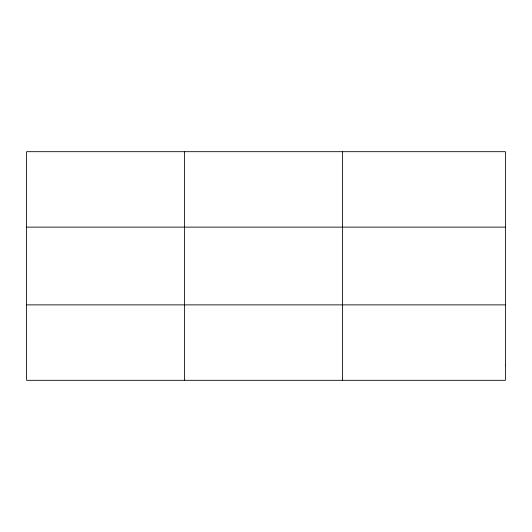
<?xml version="1.0" encoding="UTF-8"?>
<svg xmlns="http://www.w3.org/2000/svg" width="532" height="532" viewBox="0 0 532 532"><rect width="100%" height="100%" fill="white"/><g stroke="black" fill="none" stroke-linecap="round" stroke-linejoin="round"><path stroke-width="0.8" d="M184.604 380.314L184.604 151.686M342.608 380.314L342.608 151.686M26.6 227.131L505.4 227.131M26.6 304.869L505.4 304.869M505.4 365.225L505.4 380.314L26.6 380.314L26.6 151.686L505.4 151.686L505.4 365.225"/></g></svg>
